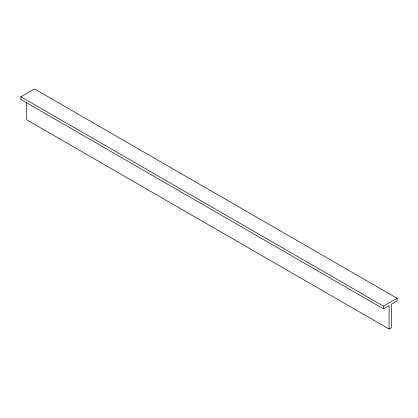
<?xml version="1.0" encoding="UTF-8"?>
<svg xmlns="http://www.w3.org/2000/svg" width="418" height="418" viewBox="0 0 418 418"><rect width="100%" height="100%" fill="white"/><g stroke="black" fill="none" stroke-linecap="round" stroke-linejoin="round"><path stroke-width="0.63" d="M389.121 329.06L389.121 305.615L383.505 308.86L20.9 99.51L20.9 96.788L34.495 88.94L397.1 298.285L397.1 301.007L391.478 304.252L391.478 327.702L389.121 329.06L26.522 119.715L26.522 102.128M20.9 96.788L383.505 306.138L397.1 298.285M383.505 306.138L383.505 308.86"/></g></svg>
